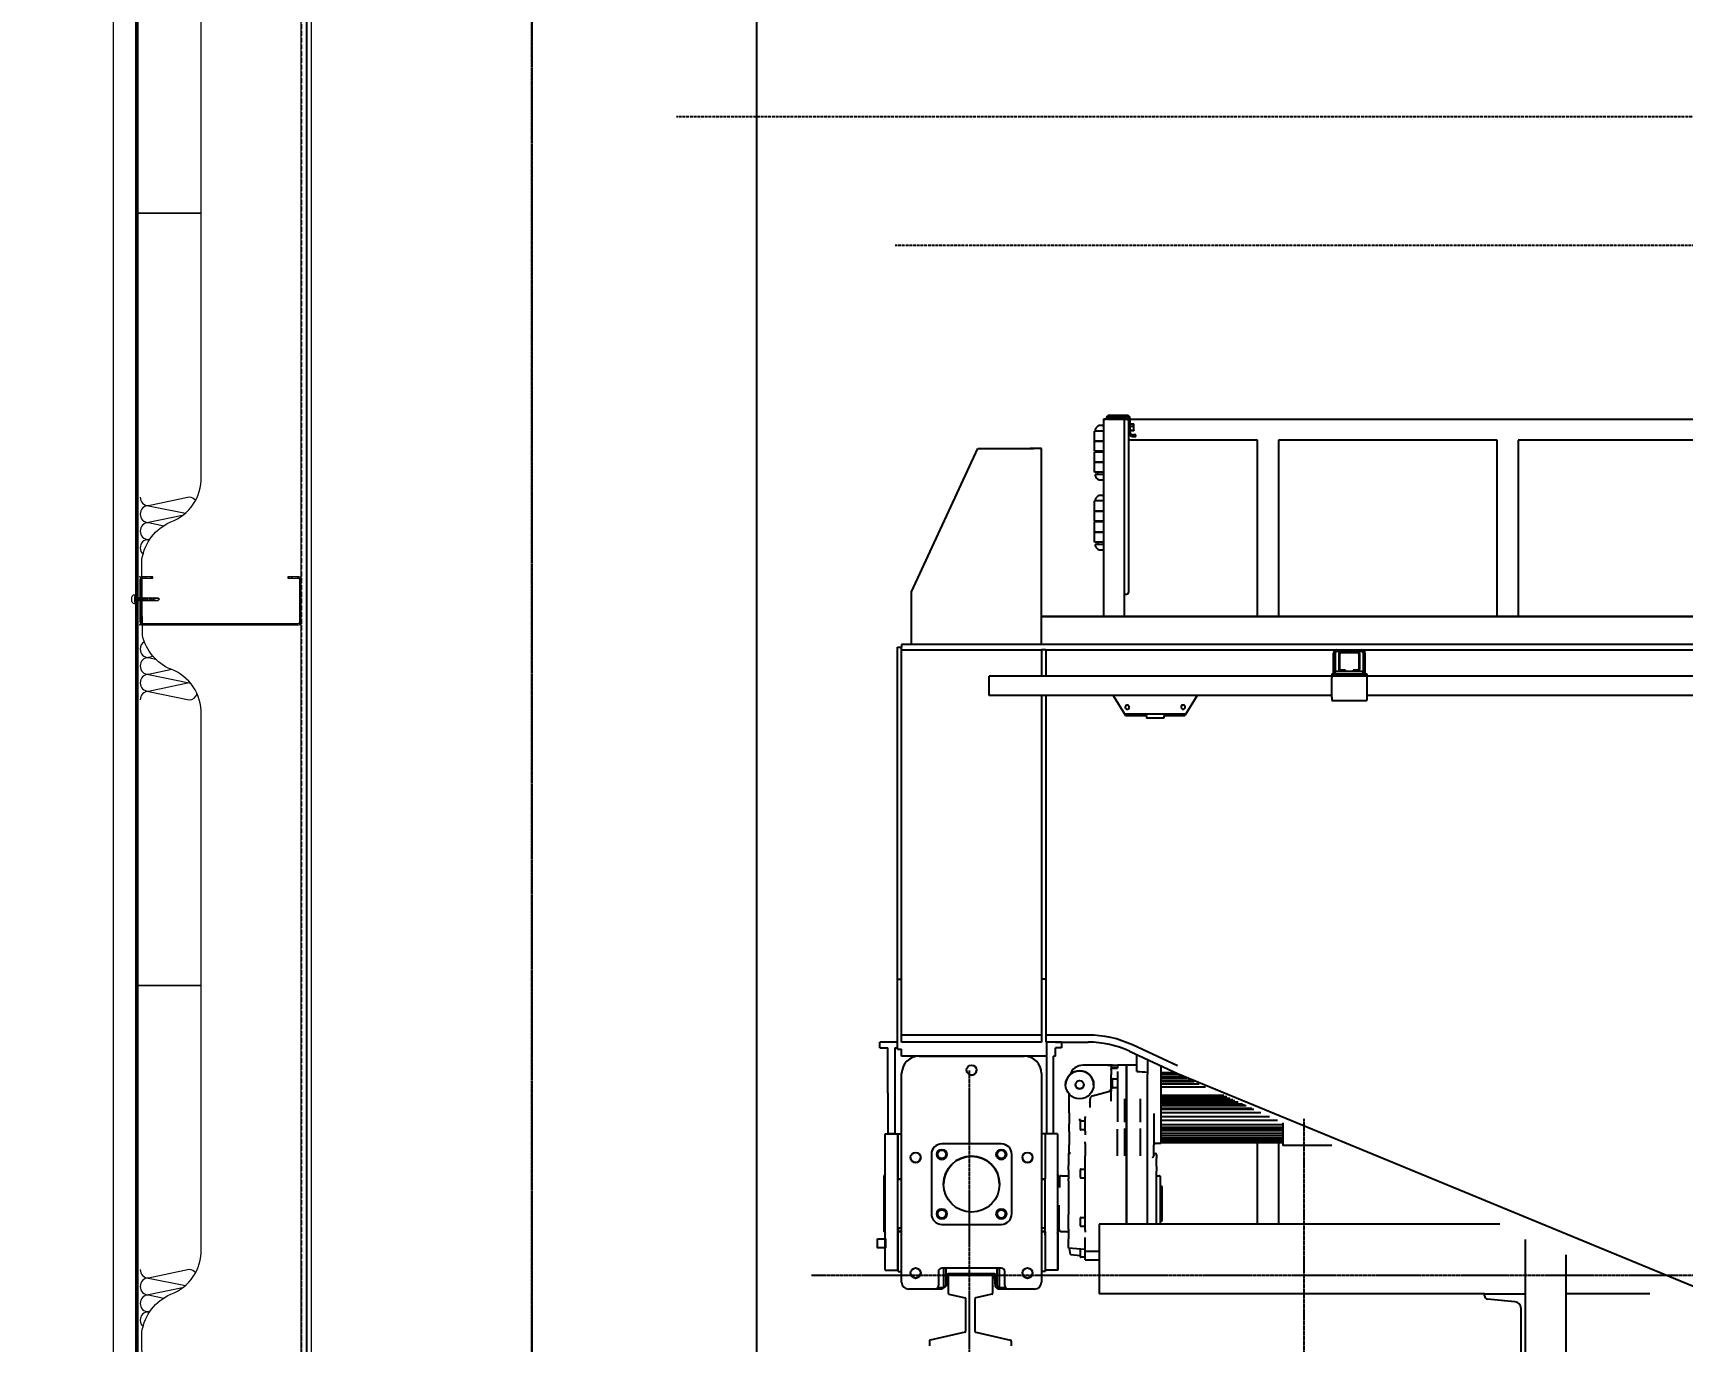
# Model space of a CAD drawing. Extents: x 220580 to 2027826, y -309201 to 71987.
# Drawn here: x 1044274 to 1046837, y -211507 to -209475 of the extents above; entities that cross this region are included whole.
import ezdxf

# ---------------------------------------------------------------- set-up
doc = ezdxf.new("R2010")
doc.units = 0
for name, pattern in [('DASH', [0.35, 0.25, -0.1]), ('DOTE', [2.42, 2, -0.2, 0.02, -0.2]), ('ZN-DASH', [0.35, 0.25, -0.1])]:
    doc.linetypes.add(name, pattern=pattern)
for name, color, linetype in [('!ZN6-虚线-8', 8, 'ZN-DASH'), ('A-AXIS-DOTE', 14, 'DOTE'), ('A-LIN-V', 9, 'Continuous'), ('COLUMN', 4, 'Continuous'), ('DIM', 173, 'Continuous')]:
    doc.layers.add(name, color=color, linetype=linetype)
doc.layers.add('0_INSULATION', color=252, linetype='Continuous', lineweight=9, transparency=0.2)
for name, color, linetype, lineweight in [('0_PURLIN-CON', 253, 'Continuous', 15), ('0_SCREW RIVET', 4, 'Continuous', 15), ('彩钢板', 6, 'Continuous', 15), ('防火岩棉', 252, 'Continuous', 13)]:
    doc.layers.add(name, color=color, linetype=linetype, lineweight=lineweight)
doc.styles.add('DHTEXT-1', font='ROMANS.shx', dxfattribs={"width": 0.7, "bigfont": 'CHINESE.shx'})
doc.dimstyles.new('ZN200', dxfattribs={"dimscale": 200, "dimtxt": 2.5, "dimasz": 1.5, "dimexe": 1, "dimexo": 2, "dimgap": 0.9, "dimtad": 1, "dimdec": 0, "dimdsep": 46, "dimtxsty": 'DHTEXT-1', "dimblk": 'ARCHTICK', "dimcen": 2.5, "dimclrd": 173, "dimclre": 173, "dimclrt": 7, "dimazin": 2, "dimtfac": 1, "dimtdec": 0, "dimtix": 1, "dimtmove": 2, "dimatfit": 3, "dimfxl": 0, "dimtolj": 1, "dimtzin": 0, "dimarcsym": 0})

# ---------------------------------------------------------------- blocks, each defined once
blk = doc.blocks.new('23423wer-M')
at = {"color": 1, "linetype": 'DASH'}
blk.add_line((1667421, 542339.9), (1674651.9, 542339.9), dxfattribs=at)
at = {"color": 6, "linetype": 'DASH'}
blk.add_lwpolyline([(1667170.8, 542487.1), (1674651.9, 542487.1)], dxfattribs=at)
at = {"layer": 'A-AXIS-DOTE', "color": 1}
for p, q in [((1667005.2, 543376.2), (1667005.2, 531171.5)), ((1667325.3, 541162.3), (1669754, 541162.3))]:
    blk.add_line(p, q, dxfattribs=at)
blk.add_lwpolyline([(1667505.7, 541396.4), (1667505.7, 540123.2)], dxfattribs=at)
at = {"layer": 'A-LIN-V', "color": 1}
for p, q in [((1667659.2, 542127.5), (1667648.8, 542127.5)), ((1667648.8, 542115.9), (1667648.8, 542127.5)), ((1667653.8, 542133.5), (1667653.8, 542134.2)), ((1667653.8, 542134.2), (1667659.2, 542134.2)), ((1667659.2, 542141.1), (1667659.2, 542141.1)), ((1667659.2, 542141.1), (1667662.2, 542141.1)), ((1667659.2, 542141.1), (1667659.2, 541915.5)), ((1667683.2, 542141.1), (1667659.2, 542141.1)), ((1667662.2, 542141.4), (1667662.2, 542141.1)), ((1667663.8, 542141.1), (1667663.8, 542141.4)), ((1667663.8, 542141.1), (1667688.2, 542141.1)), ((1667685.8, 542145.4), (1667666.2, 542145.4)), ((1667666.2, 542143.8), (1667685.8, 542143.8)), ((1667685.6, 542141.1), (1667666.4, 542141.1)), ((1667683.2, 541915.5), (1667683.2, 542141.1)), ((1667688, 541943.5), (1667688, 542138.7)), ((1667688, 542134.2), (1667688.2, 542134.2)), ((1667688.2, 542129.4), (1667688, 542129.4)), ((1667688.2, 542141.4), (1667688.2, 542125.4)), ((1667689.8, 542125.4), (1667689.8, 542141.4)), ((1667689.8, 542141.1), (1668913.6, 542141.1)), ((1667689.8, 542135.8), (1667693.8, 542135.8)), ((1667689.8, 542132.9), (1667693.8, 542132.9)), ((1667689.8, 542128.4), (1667693.8, 542128.4)), ((1667693.8, 542127.8), (1667689.8, 542127.8)), ((1667693.8, 542132.9), (1667693.8, 542135.8)), ((1667693.8, 542128.4), (1667693.8, 542132.9)), ((1667693.8, 542128.4), (1667693.8, 542127.8)), ((1667659.2, 542115.9), (1667648.8, 542115.9)), ((1667648.8, 542104.3), (1667648.8, 542115.9)), ((1667648.8, 542115.9), (1667659.2, 542115.9)), ((1667835.2, 542117.1), (1667688, 542117.1)), ((1667696.2, 542123), (1667692.2, 542123)), ((1667692.2, 542121.4), (1667696.2, 542121.4)), ((1667696.2, 542121.4), (1667696.2, 542123)), ((1667835.2, 541915.5), (1667835.2, 542117.1)), ((1668109.6, 542117.1), (1667859.2, 542117.1)), ((1667859.2, 542117.1), (1667859.2, 541915.5)), ((1668109.6, 541915.5), (1668109.6, 542117.1)), ((1668873.6, 542117.1), (1668133.6, 542117.1)), ((1668133.6, 542117.1), (1668133.6, 541915.5)), ((1667439.5, 541943.5), (1667515.5, 542107.5)), ((1667515.5, 542107.5), (1667575.5, 542107.5)), ((1667566.4, 542107.5), (1667579.2, 542107.5)), ((1667588.3, 542107.5), (1667575.5, 542107.5)), ((1667588.3, 541883.5), (1667588.3, 542107.5)), ((1667659.2, 542104.3), (1667648.8, 542104.3)), ((1667659.2, 542103.5), (1667648.8, 542103.5)), ((1667648.8, 542091.9), (1667648.8, 542103.5)), ((1667648.8, 542091.9), (1667659.2, 542091.9)), ((1667648.8, 542080.3), (1667648.8, 542091.9)), ((1667659.2, 542091.9), (1667648.8, 542091.9)), ((1667652.8, 542103.5), (1667652.8, 542104.3)), ((1667659.2, 542080.3), (1667648.8, 542080.3)), ((1667659.2, 542077.9), (1667649.6, 542077.9)), ((1667652.8, 542077.9), (1667652.8, 542080.3)), ((1667659.2, 542047.5), (1667648.8, 542047.5)), ((1667648.8, 542035.9), (1667648.8, 542047.5)), ((1667648.8, 542035.9), (1667659.2, 542035.9)), ((1667659.2, 542035.9), (1667648.8, 542035.9)), ((1667648.8, 542024.3), (1667648.8, 542035.9)), ((1667659.2, 542024.3), (1667648.8, 542024.3)), ((1667659.2, 542023.5), (1667648.8, 542023.5)), ((1667648.8, 542011.9), (1667648.8, 542023.5)), ((1667652.8, 542023.5), (1667652.8, 542024.3)), ((1667659.2, 542011.9), (1667648.8, 542011.9)), ((1667648.8, 542011.9), (1667659.2, 542011.9)), ((1667648.8, 542000.3), (1667648.8, 542011.9)), ((1667659.2, 542000.3), (1667648.8, 542000.3)), ((1667659.2, 541997.9), (1667649.6, 541997.9)), ((1667652.8, 541997.9), (1667652.8, 542000.3)), ((1667439.5, 541883.5), (1667439.5, 541943.5)), ((1667683.2, 541941.1), (1667685.6, 541941.1)), ((1667588.3, 541915.5), (1674651.9, 541915.5)), ((1672256.3, 541915.5), (1667588.3, 541915.5)), ((1672256.3, 541883.5), (1667428.3, 541883.5)), ((1667428.3, 541883.5), (1667428.3, 541880.3)), ((1667423.5, 541880.3), (1667428.3, 541880.3)), ((1667423.5, 541500.7), (1667423.5, 541880.3)), ((1667428.3, 541500.7), (1667428.3, 541880.3)), ((1667428.3, 541877.1), (1667588.3, 541877.1)), ((1667593.1, 541877.1), (1667588.3, 541877.1)), ((1667588.3, 541877.1), (1667588.3, 541847.3)), ((1667593.1, 541877.1), (1668090.7, 541877.1)), ((1667593.1, 541877.1), (1667593.1, 541847.3)), ((1667922.3, 541849.7), (1667922.3, 541873.5)), ((1667924.1, 541873.5), (1667924.1, 541851.5)), ((1667925.9, 541877.1), (1667954.7, 541877.1)), ((1667930.7, 541875.3), (1667925.9, 541875.3)), ((1667928.3, 541872.9), (1667928.3, 541855.3)), ((1667929.5, 541855.3), (1667929.5, 541872.9)), ((1667949.9, 541875.3), (1667930.7, 541875.3)), ((1667930.7, 541874.1), (1667949.9, 541874.1)), ((1667954.7, 541875.3), (1667949.9, 541875.3)), ((1667951.1, 541872.9), (1667951.1, 541855.3)), ((1667952.3, 541855.3), (1667952.3, 541872.9)), ((1667956.5, 541851.5), (1667956.5, 541873.5)), ((1667958.3, 541873.5), (1667958.3, 541849.7)), ((1668090.7, 541877.1), (1668701.9, 541877.1)), ((1668066.7, 541847.3), (1667528.3, 541847.3)), ((1667528.3, 541844.9), (1667528.3, 541847.3)), ((1667920.3, 541847.3), (1667528.3, 541847.3)), ((1667528.3, 541844.9), (1667528.3, 541847.3)), ((1667528.3, 541824.9), (1667528.3, 541844.9)), ((1667528.3, 541827.3), (1667528.3, 541844.9)), ((1667920.3, 541849.7), (1667922.3, 541849.7)), ((1667920.3, 541849.7), (1667920.3, 541845.7)), ((1667920.3, 541823.3), (1667920.3, 541845.7)), ((1667924.3, 541851.7), (1667922.3, 541849.7)), ((1667922.3, 541849.7), (1667924.3, 541849.7)), ((1667924.3, 541852.9), (1667930.7, 541852.9)), ((1667924.3, 541849.7), (1667924.3, 541852.9)), ((1667924.3, 541849.7), (1667956.3, 541849.7)), ((1667935.9, 541854.1), (1667930.7, 541854.1)), ((1667930.7, 541852.9), (1667935.9, 541852.9)), ((1667935.9, 541852.9), (1667935.9, 541854.1)), ((1667935.9, 541852.9), (1667944.7, 541852.9)), ((1667949.9, 541854.1), (1667944.7, 541854.1)), ((1667944.7, 541854.1), (1667944.7, 541852.9)), ((1667944.7, 541852.9), (1667949.9, 541852.9)), ((1667949.9, 541852.9), (1667956.3, 541852.9)), ((1667956.3, 541849.7), (1667956.3, 541852.9)), ((1667958.3, 541849.7), (1667956.3, 541851.7)), ((1667956.3, 541849.7), (1667958.3, 541849.7)), ((1667958.3, 541849.7), (1667960.3, 541849.7)), ((1667960.3, 541849.7), (1667960.3, 541845.7)), ((1669200.3, 541847.3), (1667960.3, 541847.3)), ((1667960.3, 541845.7), (1667960.3, 541823.3)), ((1668706.7, 541847.3), (1668085.9, 541847.3)), ((1667528.3, 541824.9), (1667528.3, 541827.3)), ((1667897, 541824.9), (1667528.3, 541824.9)), ((1667920.3, 541824.9), (1667528.3, 541824.9)), ((1667588.3, 541824.9), (1667588.3, 541500.7)), ((1667593.1, 541824.9), (1667593.1, 541500.7)), ((1667670.1, 541824.9), (1667684.3, 541802.2)), ((1667766.5, 541824.9), (1667752.3, 541802.2)), ((1667920.3, 541823.3), (1667920.3, 541819.3)), ((1667920.3, 541819.3), (1667960.3, 541819.3)), ((1668297, 541824.9), (1667960.3, 541824.9)), ((1669200.3, 541824.9), (1667960.3, 541824.9)), ((1667960.3, 541823.3), (1667960.3, 541819.3)), ((1667752.3, 541803.8), (1667684.3, 541803.8)), ((1667684.3, 541803.8), (1667684.3, 541802.2)), ((1667684.3, 541802.2), (1667708.3, 541802.2)), ((1667708.3, 541802.2), (1667708.3, 541799)), ((1667728.3, 541799), (1667708.3, 541799)), ((1667728.3, 541802.2), (1667728.3, 541799)), ((1667728.3, 541802.2), (1667752.3, 541802.2)), ((1667752.3, 541802.2), (1667752.3, 541803.8)), ((1667423.5, 541500.7), (1667428.3, 541500.7)), ((1667423.5, 541420.7), (1667423.5, 541500.7)), ((1667428.3, 541428.7), (1667428.3, 541500.7)), ((1667588.3, 541500.7), (1667588.3, 541428.7)), ((1667593.1, 541500.7), (1667588.3, 541500.7)), ((1667593.1, 541500.7), (1667593.1, 541428.7)), ((1667588.3, 541436.7), (1667428.3, 541436.7)), ((1667641.7, 541436.7), (1667593.1, 541436.7)), ((1667403.3, 541422.3), (1667403.3, 541428.7)), ((1667423.5, 541428.7), (1667403.3, 541428.7)), ((1667403.3, 541422.3), (1667412.5, 541422.3)), ((1667412.5, 541370.3), (1667412.5, 541422.3)), ((1667423.5, 541428.7), (1667419.2, 541428.7)), ((1667420.5, 541422.3), (1667423.5, 541422.3)), ((1667420.5, 541422.3), (1667420.5, 541370.3)), ((1667423.5, 541420.7), (1667428.3, 541420.7)), ((1667588.3, 541428.7), (1667428.3, 541428.7)), ((1667428.3, 541412.7), (1667428.3, 541420.7)), ((1667594.1, 541412.7), (1667428.3, 541412.7)), ((1667448.3, 541412.7), (1667568.3, 541412.7)), ((1667568.3, 541412.7), (1667448.3, 541412.7)), ((1667472.7, 541412.7), (1667455.9, 541412.7)), ((1667472.7, 541412.7), (1667455.9, 541412.7)), ((1667494.7, 541412.7), (1667477.9, 541412.7)), ((1667494.7, 541412.7), (1667477.9, 541412.7)), ((1667516.3, 541412.7), (1667500.3, 541412.7)), ((1667516.3, 541412.7), (1667500.3, 541412.7)), ((1667538.7, 541412.7), (1667521.9, 541412.7)), ((1667538.7, 541412.7), (1667521.9, 541412.7)), ((1667560.7, 541412.7), (1667543.9, 541412.7)), ((1667560.7, 541412.7), (1667543.9, 541412.7)), ((1667604.3, 541428.7), (1667593.1, 541428.7)), ((1667594.1, 541428.7), (1667594.1, 541323.9)), ((1667604.3, 541412.7), (1667602.1, 541412.7)), ((1667602.1, 541323.9), (1667602.1, 541412.7)), ((1667604.3, 541428.7), (1667604.3, 541428.7)), ((1667604.3, 541428.7), (1667641.7, 541428.7)), ((1667611.3, 541428.7), (1667604.3, 541428.7)), ((1667604.3, 541412.7), (1667604.3, 541422.3)), ((1667611.3, 541422.3), (1667604.3, 541422.3)), ((1667611.3, 541428.7), (1667611.3, 541422.3)), ((1667689, 541418.3), (1667743.8, 541392.7)), ((1667744, 541401.4), (1667692.4, 541425.5)), ((1667697.5, 541395.2), (1667697.5, 541414.3)), ((1667428.3, 541154.3), (1667428.3, 541392.7)), ((1667588.3, 541392.7), (1667588.3, 541154.3)), ((1667664.2, 541402.3), (1667635.9, 541402.3)), ((1667669.5, 541402.3), (1667664.2, 541402.3)), ((1667664.2, 541402.3), (1667669.5, 541402.3)), ((1667667.9, 541400.7), (1667667.9, 541398.3)), ((1667667.9, 541397.5), (1667667.9, 541398.3)), ((1667667.9, 541397.4), (1667667.9, 541397.5)), ((1667667.9, 541397.4), (1667667.9, 541393.6)), ((1667667.9, 541393.6), (1667667.9, 541391.3)), ((1667669.5, 541402.3), (1667675.1, 541402.3)), ((1667669.5, 541402.3), (1667675.1, 541402.3)), ((1667669.5, 541399.1), (1667675.1, 541399.1)), ((1667670.1, 541399.5), (1667675.1, 541399.5)), ((1667685.5, 541402.3), (1667675.1, 541402.3)), ((1667685.5, 541402.3), (1667675.1, 541402.3)), ((1667675.1, 541402.1), (1667675.1, 541402.3)), ((1667675.1, 541402.1), (1667675.1, 541398.9)), ((1667675.1, 541395.1), (1667675.1, 541391.9)), ((1667675.1, 541391.9), (1667675.1, 541381.9)), ((1667697.5, 541402.3), (1667685.5, 541402.3)), ((1667685.5, 541402.1), (1667685.5, 541402.3)), ((1667697.5, 541402.3), (1667685.5, 541402.3)), ((1667685.5, 541402.1), (1667685.5, 541402.3)), ((1667685.5, 541402.1), (1667685.5, 541391.9)), ((1667685.5, 541391.9), (1667685.5, 541402.1)), ((1667685.5, 541391.9), (1667685.5, 541381.9)), ((1667685.5, 541381.9), (1667685.5, 541391.9)), ((1667709.5, 541408.7), (1667709.5, 541393.7)), ((1667709.5, 541393.7), (1667709.5, 541391.9)), ((1667709.5, 541381.9), (1667709.5, 541391.9)), ((1667724.7, 541401.6), (1667724.7, 541312.8)), ((1667724.7, 541393.8), (1667741.4, 541393.8)), ((1667724.7, 541392.6), (1667743.8, 541392.6)), ((1667743.8, 541392.7), (1668872.8, 540927.2)), ((1667667.9, 541381.5), (1667667.9, 541391.3)), ((1667667.9, 541374.5), (1667667.9, 541381.5)), ((1667667.9, 541374.5), (1667667.9, 541372.8)), ((1667667.9, 541361.3), (1667667.9, 541372.8)), ((1667669.5, 541377), (1667669.5, 541386.1)), ((1667670.1, 541386.7), (1667675.1, 541386.7)), ((1667675.1, 541376.3), (1667670.1, 541376.3)), ((1667675.1, 541381.9), (1667675.1, 541337.7)), ((1667685.5, 541381.9), (1667685.5, 541363.7)), ((1667685.5, 541363.7), (1667685.5, 541381.9)), ((1667709.5, 541220.7), (1667709.5, 541381.9)), ((1667724.7, 541389.6), (1667750.3, 541389.6)), ((1667724.7, 541387.7), (1667754.4, 541387.7)), ((1667724.7, 541385.3), (1667759.5, 541385.3)), ((1667724.7, 541383.6), (1667763.1, 541383.6)), ((1667724.7, 541380.9), (1667768.8, 541380.9)), ((1667724.7, 541377.6), (1667775.9, 541377.6)), ((1667412.5, 541370.3), (1667412.5, 541323.9)), ((1667420.5, 541370.3), (1667420.5, 541323.9)), ((1667619.9, 541353.6), (1667619.9, 541369.4)), ((1667643.9, 541354.1), (1667643.9, 541363.5)), ((1667646.8, 541367.3), (1667664.9, 541372.2)), ((1667683.1, 541363.7), (1667683.1, 541337)), ((1667685.5, 541363.7), (1667685.5, 541361.6)), ((1667685.5, 541361.6), (1667685.5, 541363.7)), ((1667685.5, 541361.6), (1667685.5, 541357.5)), ((1667685.5, 541357.5), (1667685.5, 541361.6)), ((1667685.5, 541355.4), (1667685.5, 541357.5)), ((1667685.5, 541357.5), (1667685.5, 541355.4)), ((1667685.5, 541355.4), (1667685.5, 541345.3)), ((1667685.5, 541345.3), (1667685.5, 541355.4)), ((1667701.5, 541337), (1667701.5, 541363.7)), ((1667724.7, 541368), (1667796.7, 541368)), ((1667724.7, 541366.4), (1667800.1, 541366.4)), ((1667724.7, 541364.7), (1667803.8, 541364.7)), ((1667724.7, 541363.1), (1667807.3, 541363.1)), ((1667724.7, 541362.1), (1667809.5, 541362.1)), ((1667724.7, 541360.4), (1667813.2, 541360.4)), ((1667724.7, 541358), (1667818.2, 541358)), ((1667724.7, 541357), (1667820.3, 541357)), ((1667724.7, 541356.1), (1667822.3, 541356.1)), ((1667619.9, 541347.7), (1667619.9, 541353.6)), ((1667619.9, 541347.7), (1667619.9, 541335.3)), ((1667619.9, 541326.5), (1667619.9, 541335.3)), ((1667632.7, 541329), (1667632.7, 541338.1)), ((1667634.3, 541338.7), (1667632.9, 541338.9)), ((1667633.3, 541338.7), (1667638.3, 541338.7)), ((1667638.3, 541343.6), (1667638.3, 541342.5)), ((1667638.3, 541340.1), (1667638.3, 541342.5)), ((1667638.3, 541337.7), (1667638.3, 541340.1)), ((1667638.3, 541329), (1667638.3, 541337.7)), ((1667685.5, 541343.2), (1667685.5, 541345.3)), ((1667685.5, 541345.3), (1667685.5, 541343.2)), ((1667685.5, 541343.2), (1667685.5, 541339)), ((1667685.5, 541339), (1667685.5, 541343.2)), ((1667685.5, 541339), (1667685.5, 541337)), ((1667685.5, 541337), (1667685.5, 541339)), ((1667685.5, 541337), (1667685.5, 541330.1)), ((1667685.5, 541330.1), (1667685.5, 541337)), ((1667716.7, 541347.2), (1667716.7, 541316.3)), ((1667724.7, 541353.1), (1667828.8, 541353.1)), ((1667724.7, 541351.9), (1667831.2, 541351.9)), ((1667724.7, 541348.3), (1667839, 541348.3)), ((1667724.7, 541343.7), (1667848.9, 541343.7)), ((1667724.7, 541339.3), (1667858.3, 541339.3)), ((1667864.3, 541336.5), (1667864.3, 541310.4)), ((1667409.6, 541283.9), (1667409.6, 541323.9)), ((1667409.6, 541323.9), (1667424, 541323.9)), ((1667409.6, 541323.9), (1667424, 541323.9)), ((1667420.5, 541323.9), (1667412.5, 541323.9)), ((1667416.5, 541323.9), (1667424.3, 541323.9)), ((1667416.5, 541323.9), (1667416.5, 541323.9)), ((1667424, 541283.9), (1667424, 541323.9)), ((1667424.3, 541299.9), (1667424.3, 541323.9)), ((1667424.3, 541323.9), (1667428.3, 541323.9)), ((1667424.3, 541323.9), (1667428.3, 541323.9)), ((1667424.3, 541323.9), (1667424.3, 541323.9)), ((1667424.3, 541323.9), (1667428.3, 541323.9)), ((1667424.7, 541323.9), (1667424.7, 541323.9)), ((1667424.8, 541323.9), (1667424.8, 541323.9)), ((1667592.3, 541323.9), (1667588.3, 541323.9)), ((1667592.3, 541323.9), (1667588.3, 541323.9)), ((1667592.3, 541323.9), (1667588.3, 541323.9)), ((1667592.3, 541323.9), (1667592.3, 541299.9)), ((1667592.3, 541323.9), (1667592.3, 541323.9)), ((1667594.4, 541323.9), (1667592.3, 541323.9)), ((1667606.4, 541323.9), (1667592.3, 541323.9)), ((1667606.4, 541323.9), (1667598.5, 541323.9)), ((1667606.4, 541323.9), (1667606.4, 541283.9)), ((1667619.9, 541326.5), (1667619.9, 541325.1)), ((1667619.9, 541325.1), (1667619.9, 541313.3)), ((1667638.3, 541328.3), (1667633.3, 541328.3)), ((1667638.3, 541326.7), (1667638.3, 541329)), ((1667638.3, 541326.7), (1667638.3, 541324.9)), ((1667638.3, 541324.9), (1667638.3, 541322.5)), ((1667675.1, 541298.7), (1667675.1, 541329)), ((1667683.1, 541330.1), (1667683.1, 541298.7)), ((1667685.5, 541330.1), (1667685.5, 541328)), ((1667685.5, 541328), (1667685.5, 541330.1)), ((1667685.5, 541328), (1667685.5, 541323.9)), ((1667685.5, 541323.9), (1667685.5, 541328)), ((1667685.5, 541321.8), (1667685.5, 541323.9)), ((1667685.5, 541323.9), (1667685.5, 541321.8)), ((1667685.5, 541321.8), (1667685.5, 541314.4)), ((1667685.5, 541314.4), (1667685.5, 541321.8)), ((1667701.5, 541298.7), (1667701.5, 541330.1)), ((1667716.7, 541316.3), (1667716.7, 541311.2)), ((1667724.7, 541334.5), (1667864.3, 541334.5)), ((1667724.7, 541331.3), (1667864.3, 541331.3)), ((1667724.7, 541329.6), (1667864.3, 541329.6)), ((1667724.7, 541327.7), (1667864.3, 541327.7)), ((1667724.7, 541324.7), (1667864.3, 541324.7)), ((1667724.7, 541321.8), (1667864.3, 541321.8)), ((1667724.7, 541319.4), (1667864.3, 541319.4)), ((1667724.7, 541317.4), (1667864.3, 541317.4)), ((1667424.3, 541272.3), (1667424.3, 541299.9)), ((1667462.3, 541300.3), (1667462.3, 541232.3)), ((1667542.3, 541312.3), (1667474.3, 541312.3)), ((1667542.3, 541312.3), (1667474.3, 541312.3)), ((1667554.3, 541232.3), (1667554.3, 541300.3)), ((1667592.3, 541299.9), (1667592.3, 541272.3)), ((1667621.3, 541301.9), (1667619.1, 541301.9)), ((1667619.1, 541301.9), (1667621.3, 541301.9)), ((1667619.1, 541301.9), (1667619.1, 541287.7)), ((1667619.9, 541313.3), (1667619.9, 541311.3)), ((1667619.9, 541301.9), (1667619.9, 541311.3)), ((1667619.9, 541301.9), (1667621.3, 541301.9)), ((1667638.3, 541312.6), (1667638.3, 541314.8)), ((1667638.3, 541312.6), (1667638.3, 541298.7)), ((1667638.3, 541217.8), (1667638.3, 541298.7)), ((1667685.5, 541312.3), (1667685.5, 541314.4)), ((1667685.5, 541314.4), (1667685.5, 541312.3)), ((1667685.5, 541312.3), (1667685.5, 541298.7)), ((1667685.5, 541298.7), (1667685.5, 541312.3)), ((1667685.5, 541298.7), (1667685.5, 541220.7)), ((1667685.5, 541220.7), (1667685.5, 541298.7)), ((1667716.7, 541299.6), (1667716.7, 541311.2)), ((1667716.7, 541301.5), (1667718.3, 541301.5)), ((1667716.7, 541301.5), (1667718.3, 541301.5)), ((1667724.7, 541312.8), (1667718.3, 541312.8)), ((1667719.9, 541299.9), (1667719.9, 541295.9)), ((1667724.7, 541315.5), (1667864.3, 541315.5)), ((1667724.7, 541314.5), (1667864.3, 541314.5)), ((1667864.3, 541313.6), (1667724.7, 541313.6)), ((1667835.2, 541249.8), (1667835.2, 541313.6)), ((1667859.2, 541313.6), (1667859.2, 541220.7)), ((1667920.2, 541310.4), (1667864.3, 541310.4)), ((1667409.6, 541207.9), (1667409.6, 541283.9)), ((1667424, 541207.9), (1667424, 541283.9)), ((1667606.4, 541283.9), (1667606.4, 541207.9)), ((1667619.1, 541282.6), (1667619.1, 541287.7)), ((1667619.1, 541282.6), (1667619.1, 541272.3)), ((1667632.7, 541273.8), (1667632.7, 541282.9)), ((1667633.3, 541283.5), (1667638.3, 541283.5)), ((1667719.9, 541286.3), (1667719.9, 541295.9)), ((1667719.9, 541286.3), (1667719.9, 541281.2)), ((1667719.9, 541220.7), (1667719.9, 541281.2)), ((1667408, 541273.8), (1667408, 541213.9)), ((1667424, 541275.9), (1667424.3, 541275.9)), ((1667424, 541271.9), (1667428.3, 541271.9)), ((1667424.3, 541272.3), (1667428.3, 541272.3)), ((1667424.3, 541272.3), (1667424.3, 541271.9)), ((1667588.3, 541272.3), (1667592.3, 541272.3)), ((1667588.3, 541271.9), (1667592, 541271.9)), ((1667592, 541272.3), (1667592, 541207.9)), ((1667608, 541273.8), (1667608, 541266.7)), ((1667608.7, 541273.5), (1667608, 541273.5)), ((1667608.7, 541262.5), (1667608.7, 541273.5)), ((1667608.7, 541273.4), (1667608.7, 541262.5)), ((1667608.7, 541267.9), (1667608.7, 541267.9)), ((1667611.1, 541275.9), (1667618.3, 541275.9)), ((1667619.1, 541269.9), (1667619.1, 541272.3)), ((1667619.1, 541269.9), (1667619.1, 541231.6)), ((1667638.3, 541273.1), (1667633.3, 541273.1)), ((1667720.7, 541275.9), (1667723.1, 541275.9)), ((1667723.9, 541275.1), (1667723.9, 541220.7)), ((1667723.9, 541263.9), (1667724.7, 541263.9)), ((1667726.3, 541225.5), (1667726.3, 541262.3)), ((1667608, 541242.3), (1667608, 541213.9)), ((1667835.2, 541220.7), (1667835.2, 541249.8)), ((1667619.1, 541229.2), (1667619.1, 541231.6)), ((1667619.1, 541217.1), (1667619.1, 541229.2)), ((1667632.7, 541218.6), (1667632.7, 541227.7)), ((1667633.3, 541228.3), (1667638.3, 541228.3)), ((1667724.7, 541223.9), (1667723.9, 541223.9)), ((1667409.6, 541167.9), (1667409.6, 541207.9)), ((1667428.3, 541215.9), (1667424, 541215.9)), ((1667424.3, 541214.3), (1667424, 541214.3)), ((1667424, 541167.9), (1667424, 541207.9)), ((1667424.3, 541215.9), (1667424.3, 541212.3)), ((1667428.3, 541212.3), (1667424.3, 541212.3)), ((1667424.3, 541190.3), (1667424.3, 541212.3)), ((1667424.3, 541212.3), (1667428.3, 541212.3)), ((1667474.3, 541220.3), (1667542.3, 541220.3)), ((1667592, 541215.9), (1667588.3, 541215.9)), ((1667592.3, 541212.3), (1667588.3, 541212.3)), ((1667588.3, 541212.3), (1667592, 541212.3)), ((1667592.3, 541212.3), (1667592.3, 541190.3)), ((1667606.4, 541207.9), (1667606.4, 541167.9)), ((1667607.1, 541210.9), (1667607.1, 541207.9)), ((1667607.1, 541207.9), (1667607.1, 541167.9)), ((1667608.7, 541213.9), (1667608, 541213.9)), ((1667608.7, 541219.9), (1667608.7, 541219.9)), ((1667613, 541211.9), (1667611.1, 541211.9)), ((1667618.3, 541211.9), (1667613, 541211.9)), ((1667619.1, 541214.7), (1667619.1, 541217.1)), ((1667619.1, 541214.7), (1667619.1, 541203.7)), ((1667619.1, 541193.1), (1667619.1, 541203.7)), ((1667638.3, 541217.9), (1667633.3, 541217.9)), ((1667638.3, 541215.5), (1667638.3, 541217.8)), ((1667638.3, 541213.7), (1667638.3, 541215.5)), ((1667638.3, 541213.7), (1667638.3, 541211.3)), ((1667638.3, 541203), (1667638.3, 541205.2)), ((1667638.3, 541189.3), (1667638.3, 541203)), ((1668112.6, 541220.7), (1667654.4, 541220.7)), ((1667654.4, 541220.7), (1667654.4, 541140.7)), ((1667851.5, 541220.7), (1667826.3, 541220.7)), ((1668141.6, 541203), (1668141.6, 541140.7)), ((1667424.3, 541166.3), (1667424.3, 541190.3)), ((1667592.3, 541190.3), (1667592.3, 541166.3)), ((1667619.1, 541200.3), (1667619.1, 541200)), ((1667638.3, 541191.4), (1667619.1, 541193.1)), ((1667621.4, 541185.7), (1667620.3, 541193)), ((1667621.4, 541185.7), (1667632.7, 541184.8)), ((1667632.7, 541183.4), (1667632.7, 541191.9)), ((1667638.3, 541182.2), (1667638.3, 541189.3)), ((1667654.4, 541189.3), (1667638.3, 541189.3)), ((1668188, 541185.6), (1668188, 541036.7)), ((1667409.6, 541167.9), (1667424, 541167.9)), ((1667424, 541167.9), (1667424.3, 541167.9)), ((1667424.3, 541166.3), (1667428.3, 541166.3)), ((1667470.3, 541166.3), (1667470.3, 541150.3)), ((1667542.3, 541170.3), (1667474.3, 541170.3)), ((1667476.2, 541170.3), (1667476.2, 541147.9)), ((1667478.8, 541170.3), (1667478.8, 541150.3)), ((1667537.2, 541170.3), (1667537.2, 541150.3)), ((1667539.8, 541170.3), (1667539.8, 541147.9)), ((1667546.3, 541150.3), (1667546.3, 541166.3)), ((1667592.3, 541166.3), (1667588.3, 541166.3)), ((1667606.4, 541167.9), (1667592.3, 541167.9)), ((1667607.1, 541167.9), (1667606.4, 541167.9)), ((1667638.3, 541182.7), (1667633.3, 541182.7)), ((1667638.3, 541179.9), (1667638.3, 541182.2)), ((1667638.3, 541179.9), (1667654.4, 541179.9)), ((1667466.3, 541146.3), (1667436.3, 541146.3)), ((1667474.8, 541146.3), (1667466.3, 541146.3)), ((1667476.2, 541147.9), (1667469.5, 541147.9)), ((1667477.4, 541148.7), (1667474.8, 541146.3)), ((1667474.8, 541146.3), (1667474.8, 541147.9)), ((1667478.8, 541150.3), (1667476.2, 541147.9)), ((1667476.9, 541147.9), (1667476.5, 541147.9)), ((1667479.5, 541150.3), (1667476.9, 541147.9)), ((1667476.9, 541148.3), (1667476.9, 541147.9)), ((1667477.4, 541148.7), (1667477.4, 541149)), ((1667477.4, 541149), (1667477.4, 541148.7)), ((1667479.8, 541161.7), (1667478.8, 541150.3)), ((1667480.5, 541161.8), (1667479.5, 541150.3)), ((1667479.5, 541158.3), (1667479.5, 541150.3)), ((1667532.4, 541162.3), (1667480.8, 541162.3)), ((1667481.5, 541161.3), (1667481.5, 541141.6)), ((1667533.8, 541163.9), (1667482.2, 541163.9)), ((1667506.9, 541162.3), (1667482.5, 541162.3)), ((1667506.9, 541162.3), (1667531.3, 541162.3)), ((1667532.3, 541161.3), (1667532.3, 541141.6)), ((1667535.8, 541148.7), (1667534.8, 541160.2)), ((1667535.8, 541148.7), (1667535.8, 541162.8)), ((1667538.4, 541146.3), (1667535.8, 541148.7)), ((1667537.2, 541150.3), (1667536.2, 541161.7)), ((1667539.8, 541147.9), (1667537.2, 541150.3)), ((1667538.4, 541146.3), (1667538.4, 541149.2)), ((1667550.3, 541146.3), (1667538.4, 541146.3)), ((1667547.1, 541147.9), (1667539.8, 541147.9)), ((1667580.3, 541146.3), (1667550.3, 541146.3)), ((1667482.3, 541140.6), (1667500.8, 541136.3)), ((1667501.5, 541135.4), (1667501.5, 541098.1)), ((1667512.2, 541135.4), (1667512.2, 541098.1)), ((1667531.5, 541140.6), (1667513, 541136.3)), ((1668095.2, 541140.7), (1667654.4, 541140.7)), ((1668095.2, 541138.7), (1668095.2, 541140.7)), ((1668095.2, 541140.7), (1668141.6, 541140.7)), ((1668129.9, 541131.7), (1668098.6, 541134.9)), ((1668141.6, 541140.7), (1668141.6, 541028.7)), ((1668284.1, 541140.7), (1668188, 541140.7)), ((1668136.8, 541045.3), (1668136.8, 541124.2)), ((1667500.8, 541097.1), (1667460.8, 541087.9)), ((1667513, 541097.1), (1667552.9, 541087.9)), ((1667460.1, 541086.9), (1667460.1, 541081.4)), ((1667553.7, 541086.9), (1667553.7, 541081.4))]:
    blk.add_line(p, q, dxfattribs=at)
blk.add_lwpolyline([(1667400.8, 541203.6), (1667409.9, 541203.6), (1667409.9, 541193.5), (1667400.8, 541193.5)], close=True, dxfattribs=at)
for centre, radius in [((1667508.3, 541396.7), 5.76), ((1667631.9, 541379.9), 16), ((1667444.3, 541296.7), 5.76), ((1667474.3, 541300.3), 4.8), ((1667508.3, 541266.3), 32), ((1667542.3, 541300.3), 4.8), ((1667572.3, 541296.7), 5.76), ((1667474.3, 541232.3), 4.8), ((1667542.3, 541232.3), 4.8), ((1667444.3, 541164.7), 5.76), ((1667572.3, 541164.7), 5.76)]:
    blk.add_circle(centre, radius, dxfattribs=at)
for centre, radius, start, end in [((1667656, 542127.5), 6.4, 60.002, 180), ((1667666.2, 542141.4), 4, 90, 180), ((1667666.2, 542141.4), 2.4, 90, 180), ((1667666.4, 542138.7), 2.4, 90, 90.5496), ((1667685.6, 542138.7), 2.4, 0, 90), ((1667685.8, 542141.4), 4, 360, 90), ((1667685.8, 542141.4), 2.4, 360, 90), ((1667692.2, 542125.4), 4, 180, 270), ((1667692.2, 542125.4), 2.4, 180, 270), ((1667656, 542077.9), 6.4, 180, 299.998), ((1667656, 542047.5), 6.4, 60.0019, 180), ((1667656, 541997.9), 6.4, 180, 299.9981), ((1667685.6, 541943.5), 2.4, 270, 0), ((1667925.9, 541873.5), 3.6, 90, 180), ((1667925.9, 541873.5), 1.8, 90, 180), ((1667930.7, 541872.9), 2.4, 90, 180), ((1667930.7, 541872.9), 1.2, 90, 180), ((1667949.9, 541872.9), 2.4, 360, 90), ((1667949.9, 541872.9), 1.2, 360, 90), ((1667954.7, 541873.5), 3.6, 0, 90), ((1667954.7, 541873.5), 1.8, 0, 90), ((1667930.7, 541855.3), 2.4, 180, 270), ((1667930.7, 541855.3), 1.2, 180, 270), ((1667949.9, 541855.3), 1.2, 270, 360), ((1667949.9, 541855.3), 2.4, 270, 360), ((1667686.3, 541811.8), 2.4, 36.3813, 216.3813), ((1667686.3, 541811.8), 2.4, 216.3813, 36.3813), ((1667750.3, 541811.8), 2.4, 46.5128, 226.5128), ((1667750.3, 541811.8), 2.4, 226.5128, 46.5128), ((1667641.7, 541316.7), 120, 64.9994, 90), ((1667448.3, 541392.7), 20, 90, 180), ((1667448.3, 541392.7), 20, 90, 180), ((1667568.3, 541392.7), 20, 0, 90), ((1667641.7, 541316.7), 112, 64.9994, 90), ((1667508.3, 541396.7), 5.76, 180, 359.9997), ((1667508.3, 541396.7), 5.76, 180, 359.9997), ((1667631.9, 541379.9), 16, 359.9997, 179.9997), ((1667635.9, 541386.3), 16, 90, 161.6393), ((1667669.5, 541400.7), 1.6, 90, 180), ((1667669.5, 541400.7), 1.6, 90, 180), ((1667669.5, 541397.5), 1.6, 90, 180), ((1667670.1, 541398.9), 0.64, 90, 161.286), ((1668205.2, 549349.7), 7970.7, 266.34794, 266.43437), ((1667508.3, 541396.7), 5.76, 269.6803, 272.4617), ((1667631.9, 541379.9), 4.8, 180.0001, 179.9999), ((1667631.9, 541379.9), 4.8, 180, 359.9997), ((1667663.9, 541376), 4, 285, 0), ((1667670.1, 541386.1), 0.64, 90, 180), ((1667670.1, 541377), 0.64, 180, 270), ((1667661, 541332.3), 32.6, 122.1479, 123.2882), ((1667647.9, 541363.5), 4, 105, 180), ((1667635, 541341.1), 3.42, 179.997, 206.9395), ((1667625.3, 541343.9), 9.07, 325.2997, 326.8004), ((1667633.3, 541338.1), 0.64, 90, 180), ((1667633.3, 541329), 0.64, 180, 270), ((1667474.3, 541300.3), 12, 90, 180), ((1667474.3, 541300.3), 12, 90, 180), ((1667474.3, 541300.3), 5.76, 180.0002, 179.9998), ((1667474.3, 541300.3), 5.76, 180, 359.9997), ((1667474.3, 541300.3), 4.8, 180, 359.9997), ((1667508.3, 541266.3), 32, 359.9997, 179.9997), ((1667542.3, 541300.3), 5.77, 180.0002, 179.9998), ((1667542.3, 541300.3), 5.76, 180, 359.9997), ((1667542.3, 541300.3), 4.8, 180, 359.9997), ((1667542.3, 541300.3), 12, 0, 90), ((1667542.3, 541300.3), 12, 0, 90), ((1667718.3, 541311.2), 1.6, 90, 180), ((1667718.3, 541299.9), 1.6, 0, 90), ((1667718.3, 541299.9), 1.6, 0, 90), ((1667444.3, 541296.7), 5.76, 180, 359.9997), ((1667444.3, 541296.7), 5.76, 180, 359.9997), ((1667444.3, 541296.7), 5.76, 269.6803, 272.4617), ((1667572.3, 541296.7), 5.76, 180, 359.9997), ((1667572.3, 541296.7), 5.76, 269.6804, 272.4616), ((1667572.3, 541296.7), 5.76, 269.6803, 272.4617), ((1667633.3, 541282.9), 0.64, 90, 180), ((1667413.6, 541273.8), 5.6, 135.5847, 180), ((1667602.4, 541273.8), 5.6, 0, 44.4153), ((1667611.1, 541273.5), 2.4, 90, 180), ((1667618.3, 541276.7), 0.8, 270, 0), ((1667633.3, 541273.8), 0.64, 180, 270), ((1667720.7, 541276.7), 0.8, 180, 270), ((1667723.1, 541275.1), 0.8, 0, 90), ((1667724.7, 541262.3), 1.6, 0, 90), ((1667474.3, 541232.3), 12, 180, 270), ((1667474.3, 541232.3), 5.76, 180.0002, 179.9998), ((1667474.3, 541232.3), 5.76, 180, 359.9997), ((1667474.3, 541232.3), 4.8, 180, 359.9997), ((1667542.3, 541232.3), 5.76, 180.0002, 179.9998), ((1667542.3, 541232.3), 5.76, 180, 359.9997), ((1667542.3, 541232.3), 4.8, 180, 359.9997), ((1667542.3, 541232.3), 12, 270, 0), ((1667633.3, 541227.7), 0.64, 90, 180), ((1667724.7, 541225.5), 1.6, 270, 0), ((1667413.6, 541213.9), 5.6, 180, 224.4477), ((1667602.4, 541213.9), 5.6, 315.5847, 0), ((1667611, 541214.3), 2.34, 188.1066, 270.9487), ((1667618.3, 541211.1), 0.8, 0, 90), ((1667633.3, 541218.6), 0.64, 180, 270), ((1667474.3, 541166.3), 4, 90, 180), ((1667542.3, 541166.3), 4, 0, 90), ((1667633.3, 541183.4), 0.64, 180, 270), ((1667436.3, 541154.3), 8, 180, 270), ((1667444.3, 541164.7), 5.76, 180, 359.9997), ((1667444.3, 541164.7), 5.76, 269.6804, 272.4616), ((1667444.3, 541164.7), 5.76, 269.6803, 272.4617), ((1667444.3, 541164.7), 5.76, 357.8645, 359.9997), ((1667444.3, 541164.7), 5.76, 357.8645, 359.9997), ((1667466.3, 541150.3), 4, 270, 0), ((1667482.2, 541161.5), 2.4, 90, 175), ((1667480.8, 541159.9), 2.4, 90, 112.2065), ((1667482.9, 541161.5), 2.4, 160.6811, 175), ((1667482.5, 541161.3), 1, 90, 180), ((1667531.3, 541161.3), 1, 0, 90), ((1667532.4, 541159.9), 2.4, 5, 90), ((1667533.8, 541161.5), 2.4, 5, 90), ((1667550.3, 541150.3), 4, 180, 270), ((1667572.3, 541164.7), 5.76, 180, 359.9997), ((1667572.3, 541164.7), 5.76, 180, 182.1371), ((1667572.3, 541164.7), 5.76, 180, 182.1371), ((1667572.3, 541164.7), 5.76, 269.6804, 272.4616), ((1667572.3, 541164.7), 5.76, 269.6803, 272.4617), ((1667580.3, 541154.3), 8, 270, 0), ((1667482.5, 541141.6), 1, 180, 257), ((1667500.5, 541135.4), 1, 0, 77), ((1667513.2, 541135.4), 1, 103, 180), ((1667531.3, 541141.6), 1, 283, 0), ((1668099, 541138.7), 3.8, 180, 264.2894), ((1668129.2, 541124.2), 7.6, 0, 84.2894), ((1667500.5, 541098.1), 1, 283, 0), ((1667513.2, 541098.1), 1, 180, 257), ((1667461.1, 541086.9), 1, 103, 180), ((1667552.7, 541086.9), 1, 0, 77)]:
    blk.add_arc(centre, radius, start, end, dxfattribs=at)
for points, knots in [([(1667643.5, 541359.5), (1667643.5, 541359.5), (1667643.5, 541359.5), (1667643.5, 541359.5), (1667643.5, 541359.5), (1667643.5, 541359.6), (1667643.5, 541359.6), (1667643.5, 541359.6), (1667643.5, 541359.6), (1667643.5, 541359.6), (1667643.5, 541359.6), (1667643.5, 541359.6), (1667643.6, 541359.6), (1667643.6, 541359.7), (1667643.6, 541359.7), (1667643.6, 541359.7), (1667643.6, 541359.7), (1667643.6, 541359.7), (1667643.6, 541359.7), (1667643.6, 541359.8), (1667643.6, 541359.8), (1667643.7, 541359.8), (1667643.7, 541359.9), (1667643.7, 541359.9), (1667643.7, 541359.9), (1667643.7, 541360), (1667643.7, 541360), (1667643.7, 541360), (1667643.7, 541360.1), (1667643.8, 541360.2), (1667643.8, 541360.2), (1667643.8, 541360.3), (1667643.8, 541360.5), (1667643.9, 541360.5), (1667643.9, 541360.6)], [0.6385886, 0.6385886, 0.6385886, 0.6385886, 0.6433197, 0.6504282, 0.6573568, 0.6660077, 0.6778287, 0.6902811, 0.7011771, 0.7111804, 0.7208221, 0.7291295, 0.7384214, 0.7475006, 0.7548259, 0.7603841, 0.7655208, 0.7725608, 0.781556, 0.7949405, 0.8074529, 0.8186803, 0.8286102, 0.8372735, 0.8450561, 0.8527269, 0.8602938, 0.8677705, 0.8765767, 0.8878706, 0.9017041, 0.9179282, 0.9359027, 0.9547162, 0.9547162, 0.9547162, 0.9547162]), ([(1667632.9, 541338.9), (1667632.8, 541338.9), (1667632.8, 541338.9), (1667632.7, 541339), (1667632.6, 541339), (1667632.5, 541339), (1667632.5, 541339), (1667632.4, 541339.1), (1667632.4, 541339.1), (1667632.4, 541339.1), (1667632.4, 541339.1), (1667632.4, 541339.1), (1667632.3, 541339.1), (1667632.3, 541339.1), (1667632.3, 541339.2), (1667632.2, 541339.2), (1667632.2, 541339.2), (1667632.2, 541339.2), (1667632.1, 541339.3), (1667632.1, 541339.3), (1667632.1, 541339.3), (1667632.1, 541339.3), (1667632.1, 541339.3), (1667632, 541339.4), (1667632, 541339.4), (1667632, 541339.4), (1667632, 541339.5), (1667632, 541339.5), (1667632, 541339.5), (1667632, 541339.5), (1667632, 541339.5), (1667632, 541339.5), (1667632, 541339.5)], [0, 0, 0, 0, 0.125, 0.125, 0.25, 0.25, 0.375, 0.375, 0.4375, 0.4375, 0.46875, 0.46875, 0.5, 0.5, 0.625, 0.625, 0.6875, 0.6875, 0.71875, 0.734375, 0.734375, 0.75, 0.75, 0.875, 0.875, 0.9375, 0.9375, 0.953125, 0.953125, 0.96875, 0.96875, 1, 1, 1, 1]), ([(1667716.7, 541299.6), (1667716.7, 541299.5), (1667716.7, 541299.4), (1667716.6, 541299.2), (1667716.6, 541299), (1667716.5, 541298.7), (1667716.3, 541298.4), (1667716.1, 541297.8), (1667715.7, 541297.3), (1667715.4, 541296.7), (1667715.2, 541296.4), (1667715.1, 541296.3)], [0, 0, 0, 0, 0.059025, 0.120426, 0.184239, 0.250489, 0.369441, 0.499862, 0.749772, 0.853811, 1, 1, 1, 1])]:
    blk.add_open_spline(points, degree=3, knots=knots, dxfattribs=at)
blk = doc.blocks.new('G$C20E3758E-M')
at = {"layer": 'A-AXIS-DOTE', "color": 3}
blk.add_line((-4271.33, 3905.54), (-4271.33, 1700.76), dxfattribs=at)
blk = doc.blocks.new('55555')
at = {"layer": 'COLUMN'}
blk.add_lwpolyline([(-350, 700), (-350, -14200), (350, -14200), (350, 700)], close=True, dxfattribs=at)
blk = doc.blocks.new('20250917080948')
at = {"layer": 'A-AXIS-DOTE', "ltscale": 2}
blk.add_line((0, -5813.6), (0, 21247.6), dxfattribs=at)
blk = doc.blocks.new('*U611')
at = {"layer": '0_INSULATION'}
for p, q in [((114761.4, -53978.9), (114793, -53985.5)), ((114793, -53985.5), (114764.4, -53991.4)), ((114766.5, -53993.1), (114793, -53998.6)), ((114793, -53998.6), (114781.2, -54001)), ((114793, -54103.5), (114787.5, -54104.6)), ((114789.3, -54102.7), (114793, -54103.5)), ((114793, -54116.6), (114761.4, -54123.2)), ((114774.8, -54112.8), (114793, -54116.6)), ((114761.4, -54123.2), (114793, -54129.7)), ((114793, -54129.7), (114761.4, -54136.3))]:
    blk.add_line(p, q, dxfattribs=at)
blk.add_lwpolyline([(114802.2, -53758.1), (114802.2, -54358.1), (114752.2, -54358.1), (114752.2, -54147.5, -0.323318), (114775.7, -54112.5, 0.242761), (114797.7, -54086.4), (114798.1, -54027, 0.256774), (114775.7, -53998.1, -0.323318), (114752.2, -53963.1), (114752.2, -53758.1)], format="xyb", close=True, dxfattribs=at)
at = {"layer": '0_INSULATION', "extrusion": (0, 0, -1)}
for centre, start_param, end_param in [((114761.4, -53985.5), 5.406397, 6.283185), ((114793, -53978.9), 1.570796, 3.141593), ((114793, -53992), 0, 1.570796), ((114793, -53992), 1.570796, 3.141593), ((114793, -54005.2), 0, 1.570796), ((114793, -54005.2), 1.570796, 3.141593), ((114793, -54018.3), 0, 1.570796), ((114793, -54018.3), 1.570796, 2.416555), ((114793, -54096.9), 0.524657, 1.570796), ((114793, -54096.9), 1.570796, 3.141593), ((114793, -54110), 0, 1.570796), ((114793, -54110), 1.570796, 3.141593), ((114793, -54123.1), 0, 1.570796), ((114761.4, -54129.7), 6.139662, 6.283185), ((114761.4, -54116.6), 3.141593, 3.269368), ((114793, -54123.1), 1.570796, 3.141593), ((114793, -54136.3), 0, 1.570796), ((114761.4, -54129.7), 3.141593, 4.407145)]:
    blk.add_ellipse(centre, major_axis=(0, 6.56), ratio=0.988253, start_param=start_param, end_param=end_param, dxfattribs=at)
blk = doc.blocks.new('*U1967')
at = {"layer": '0_PURLIN-CON', "linetype": 'ByBlock', "lineweight": -2}
h = blk.add_hatch(dxfattribs=at)
h.set_pattern_fill('ANSI32', color=256, scale=2, angle=2.8624)
h.set_pattern_definition([(47.862405, (-81115.591, 63372.253), (-7.0631283, 6.3904494), []), (47.862405, (-81111.1065, 63372.477), (-7.0631283, 6.3904494), [])])
edge = h.paths.add_edge_path()
edge.add_line((75, 20), (75, 5))
edge.add_arc((70, 5), 5, -90, 0, ccw=False)
edge.add_line((70, 0), (5, 0))
edge.add_arc((5, 5), 5, 180, 270, ccw=False)
edge.add_line((0, 5), (0, 245))
edge.add_arc((5, 245), 5, 90, 180, ccw=False)
edge.add_line((5, 250), (70, 250))
edge.add_arc((70, 245), 5, 0, 90, ccw=False)
edge.add_line((75, 245), (75, 230))
edge.add_line((75, 230), (73, 230))
edge.add_line((73, 230), (73, 245))
edge.add_arc((70, 245), 3, 0, 90)
edge.add_line((70, 248), (5, 248))
edge.add_arc((5, 245), 3, 90, 180)
edge.add_line((2, 245), (2, 5))
edge.add_arc((5, 5), 3, 180, 270)
edge.add_line((5, 2), (70, 2))
edge.add_arc((70, 5), 3, 270, 360)
edge.add_line((73, 5), (73, 20))
edge.add_line((73, 20), (75, 20))
at = {"color": 0, "linetype": 'ByBlock'}
for p in [(0, 250), (75, 250), (0, 0), (75, 0)]:
    blk.add_point(p, dxfattribs=at)
at = {"layer": '0_PURLIN-CON', "linetype": 'ByBlock', "lineweight": -2}
blk.add_lwpolyline([(75, 20), (75, 5, -0.414214), (70, 0), (5, 0, -0.414214), (0, 5), (0, 245, -0.414214), (5, 250), (70, 250, -0.414214), (75, 245), (75, 230), (73, 230), (73, 245, 0.414214), (70, 248), (5, 248, 0.414214), (2, 245), (2, 5, 0.414214), (5, 2), (70, 2, 0.414214), (73, 5), (73, 20)], format="xyb", close=True, dxfattribs=at)
blk = doc.blocks.new('$紧固件$00000145')
at = {"layer": '0_SCREW RIVET'}
for p, q in [((-1.7, 9.4), (-1.7, 7.2)), ((-1.7, 6.7), (-1.7, 5)), ((-1.7, 4.5), (-1.7, 2.8)), ((-1.7, 2.3), (-1.7, 0.6)), ((-1.7, 0.1), (-1.7, -1.6)), ((2.8, 9.4), (2.8, 7.6)), ((2.8, 7.1), (2.8, 5.4)), ((2.8, 4.9), (2.8, 3.2)), ((2.8, 2.7), (2.8, 1)), ((2.8, 0.5), (2.8, -1.2)), ((-1.7, -2.1), (-1.7, -3.8)), ((-1.7, -4.3), (-1.7, -6)), ((-1.7, -6.5), (-1.7, -8.2)), ((-1.7, -8.7), (-1.7, -10.5)), ((-1.7, -11), (-1.7, -12.7)), ((-1.7, -13.2), (-1.7, -14.9)), ((-1.7, -15.4), (-1.7, -17.1)), ((-1.7, -17.6), (-1.7, -19.3)), ((-1.7, -19.8), (-1.7, -24.8)), ((-1.7, -24.8), (0.5, -26.6)), ((0.5, -26.6), (2.8, -24.8)), ((2.8, -1.7), (2.8, -3.4)), ((2.8, -3.9), (2.8, -5.6)), ((2.8, -6.1), (2.8, -7.8)), ((2.8, -8.3), (2.8, -10.1)), ((2.8, -10.6), (2.8, -12.3)), ((2.8, -12.8), (2.8, -14.5)), ((2.8, -15), (2.8, -16.7)), ((2.8, -17.2), (2.8, -18.9)), ((2.8, -19.4), (2.8, -24.8))]:
    blk.add_line(p, q, dxfattribs=at)
blk.add_lwpolyline([(-6.5, 12.1, -0.414214), (-2.5, 16.1), (3.5, 16.1, -0.414214), (7.5, 12.1), (7.5, 12.2), (7.5, 11.4), (-6.5, 11.4), (-6.5, 12.2)], format="xyb", close=True, dxfattribs=at)
for points in [[(-4, 11.4), (5, 11.4), (5, 9.4), (-4, 9.4)], [(-1.7, 6.7), (2.8, 7.1), (3.3, 7.4), (2.8, 7.6), (-1.7, 7.2), (-2.2, 6.9)], [(-1.7, 4.5), (2.8, 4.9), (3.3, 5.2), (2.8, 5.4), (-1.7, 5), (-2.2, 4.7)], [(-1.7, 2.3), (2.8, 2.7), (3.3, 3), (2.8, 3.2), (-1.7, 2.8), (-2.2, 2.5)], [(-1.7, 0.1), (2.8, 0.5), (3.3, 0.8), (2.8, 1), (-1.7, 0.6), (-2.2, 0.3)], [(-1.7, -2.1), (2.8, -1.7), (3.3, -1.4), (2.8, -1.2), (-1.7, -1.6), (-2.2, -1.9)], [(-1.7, -4.3), (2.8, -3.9), (3.3, -3.6), (2.8, -3.4), (-1.7, -3.8), (-2.2, -4.1)], [(-1.7, -6.5), (2.8, -6.1), (3.3, -5.8), (2.8, -5.6), (-1.7, -6), (-2.2, -6.3)], [(-1.7, -8.7), (2.8, -8.3), (3.3, -8.1), (2.8, -7.8), (-1.7, -8.2), (-2.2, -8.5)], [(-1.7, -11), (2.8, -10.6), (3.3, -10.3), (2.8, -10.1), (-1.7, -10.5), (-2.2, -10.7)], [(-1.7, -13.2), (2.8, -12.8), (3.3, -12.5), (2.8, -12.3), (-1.7, -12.7), (-2.2, -13)], [(-1.7, -15.4), (2.8, -15), (3.3, -14.7), (2.8, -14.5), (-1.7, -14.9), (-2.2, -15.2)], [(-1.7, -17.6), (2.8, -17.2), (3.3, -16.9), (2.8, -16.7), (-1.7, -17.1), (-2.2, -17.4)]]:
    blk.add_lwpolyline(points, close=True, dxfattribs=at)
for points in [[(1.7, -19), (-1.7, -19.3), (-2.2, -19.6), (-1.7, -19.8), (1.6, -19.5)], [(0.5, -26.6), (1.9, -18), (2.5, -19.4), (2.5, -19.4), (2.8, -19.9)], [(2.3, -18.9), (2.8, -18.9), (3.3, -19.1), (2.8, -19.4), (2.5, -19.4)]]:
    blk.add_lwpolyline(points, dxfattribs=at)
blk = doc.blocks.new('A$Cd5f9d5c2')
at = {"layer": '!ZN6-虚线-8', "ltscale": 30}
for p, q in [((614.8, 5670.4, 0), (614.8, 17664.8)), ((358.4, 14500), (358.4, 5659, 0)), ((614.8, 5011.4, 0), (614.8, 14435.3, 0)), ((614.8, 5040.9), (614.8, 14094.3, 0)), ((358.4, 10970.5, 0), (358.4, 5029.5, 0))]:
    blk.add_line(p, q, dxfattribs=at)
at = {"layer": '彩钢板', "color": 1}
for p, q in [((614, 5670.4, 0), (614, 17664.8)), ((650, 5670.4, 0), (650, 17664.8)), ((614, 5011.4, 0), (614, 14435.3, 0)), ((650, 5011.4, 0), (650, 14435.3, 0)), ((614, 5040.9), (614, 14094.3, 0)), ((650, 5040.9), (650, 14094.3, 0))]:
    blk.add_line(p, q, dxfattribs=at)
at = {"layer": '彩钢板'}
for p, q in [((343, 14500), (343, 5659, 0)), ((359, 14500), (359, 5659, 0)), ((343, 10970.5, 0), (343, 5029.5, 0)), ((359, 10970.5, 0), (359, 5029.5, 0))]:
    blk.add_line(p, q, dxfattribs=at)
at = {"layer": '防火岩棉', "color": 0, "const_width": 3.75, "elevation": 0}
for points in [[(612.7, 5671.3), (612.7, 17665.3)], [(612.7, 5012.3), (612.7, 14435.8)], [(612.7, 5041.8), (612.7, 14094.8)]]:
    blk.add_lwpolyline(points, dxfattribs=at)
at = {"xscale": 2, "yscale": 2, "zscale": 2}
for p in [(-228990.3, 121316.3), (-228990.3, 120116.3), (-228990.3, 118916.3)]:
    blk.add_blockref('*U611', p, dxfattribs=at)
at = {"xscale": -1, "rotation": 270}
blk.add_blockref('$紧固件$00000145', (605.4, 11999.5), dxfattribs=at)
at = {"layer": '0_PURLIN-CON', "extrusion": (-1.22465e-16, 1.09242e-25, -1), "xscale": -1, "rotation": 270}
blk.add_blockref('*U1967', (-609, 11960), dxfattribs=at)
blk = doc.blocks.new('_ArchTick')
at = {"color": 0, "linetype": 'ByBlock', "const_width": 0.4}
blk.add_lwpolyline([(-0.5, -0.5), (0.5, 0.5)], dxfattribs=at)
blk = doc.blocks.new('*D1168')
at = {"layer": 'Defpoints', "color": 0, "ltscale": 2000, "transparency": 16777216}
for p in [(1043456.2, -204654.8), (1044310.9, -204654.8), (1044533.1, -217354.8)]:
    blk.add_point(p, dxfattribs=at)
at = {"layer": 'DIM', "color": 173, "linetype": 'ByBlock', "lineweight": -2, "ltscale": 2000, "transparency": 16777216}
for p, q in [((1043910.9, -204654.8), (1043256.2, -204654.8)), ((1043456.2, -217354.8), (1043456.2, -204654.8)), ((1044133.1, -217354.8), (1043256.2, -217354.8))]:
    blk.add_line(p, q, dxfattribs=at)
at = {"layer": 'DIM', "color": 173, "lineweight": -2, "ltscale": 2000, "transparency": 16777216, "xscale": 300, "yscale": 300, "zscale": 300}
for p, rotation in [((1043456.2, -204654.8), 90), ((1043456.2, -217354.8), 270)]:
    blk.add_blockref('_ArchTick', p, dxfattribs=dict(at, rotation=rotation))
at = {"layer": 'DIM', "color": 7, "ltscale": 2000, "transparency": 16777216, "insert": (1043026.2, -211004.8), "char_height": 500, "attachment_point": 5, "rotation": 90, "style": 'DHTEXT-1'}
blk.add_mtext('\\A1;12700', dxfattribs=at)

msp = doc.modelspace()

# ---------------------------------------------------------------- linework, layer by layer
at = {"layer": 'A-AXIS-DOTE', "ltscale": 2}
msp.add_line((1045048.9, -228168.4), (1045048.9, -201107.2), dxfattribs=at)

# ---------------------------------------------------------------- block references
at = {"ltscale": 1000}
msp.add_blockref('20250917080948', (1045048.9, -222354.8), dxfattribs=at)
at = {"xscale": 1.35874988235309, "yscale": 1.35874988235309, "zscale": 1.35874988235309}
msp.add_blockref('23423wer-M', (-1219994.2, -946709.1), dxfattribs=at)
at = {"layer": 'A-LIN-V'}
msp.add_blockref('55555', (1045048.9, -208154.8), dxfattribs=at)
at = {"layer": 'A-LIN-V', "xscale": 1.571585729816195, "yscale": 1.571585729816195, "zscale": 1.571585729816195}
msp.add_blockref('G$C20E3758E-M', (1052961.7, -217300.2), dxfattribs=at)

# ---------------------------------------------------------------- next in the draw order: block references
at = {"color": 6, "ltscale": 1000, "xscale": -1}
msp.add_blockref('A$Cd5f9d5c2', (1045049, -222354.8), dxfattribs=at)

# ---------------------------------------------------------------- next in the draw order: dimensions: what is measured, and where the dimension line sits
at = {"layer": 'DIM', "ltscale": 2000}
dim = msp.add_linear_dim(base=(1043456.2, -204654.8), p1=(1044533.1, -217354.8), p2=(1044310.9, -204654.8), angle=90, dimstyle='ZN200', dxfattribs=at)
dim.commit()
dim.dimension.update_dxf_attribs({"geometry": '*D1168', "text_midpoint": (1043026.2, -211004.8)})

doc.saveas('drawing.dxf')
